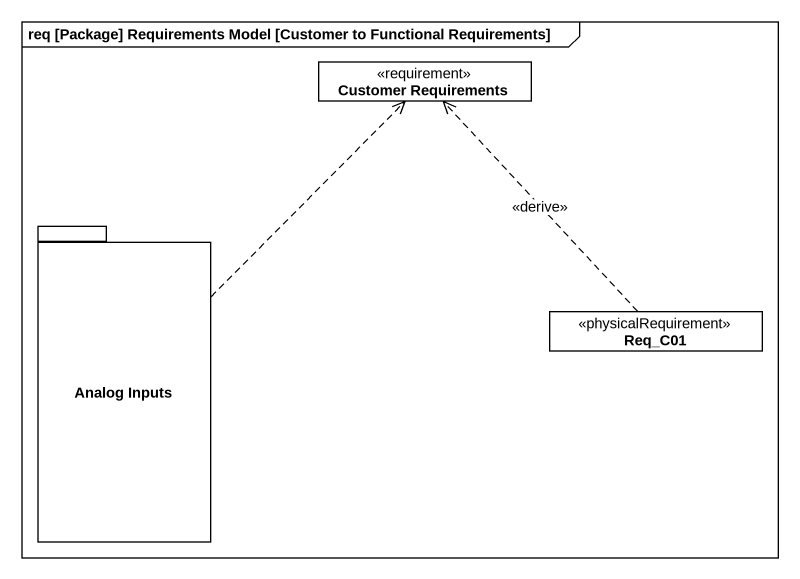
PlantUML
@startuml
mainframe req [Package] Requirements Model [Customer to Functional Requirements]
hide circle
hide empty members
class "Customer Requirements" as Customer_Requirements <<requirement>>
package "Analog Inputs" as Analog_Inputs {
}
class Req_C01 <<physicalRequirement>>
Analog_Inputs .up.> Customer_Requirements
Req_C01 .up.> Customer_Requirements : <<derive>>
@enduml
